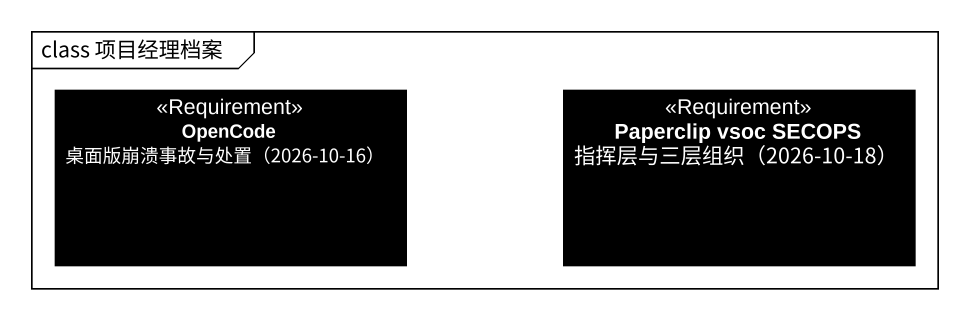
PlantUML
@startuml
mainframe class 项目经理档案
hide circle
hide empty members
class "OpenCode 桌面版崩溃事故与处置（2026-10-16）" as OpenCode_桌面版崩溃事故与处置_2026_10 <<Requirement>> #000000
class "Paperclip vsoc SECOPS 指挥层与三层组织（2026-10-18）" as Paperclip_vsoc_SECOPS <<Requirement>> #000000
@enduml
